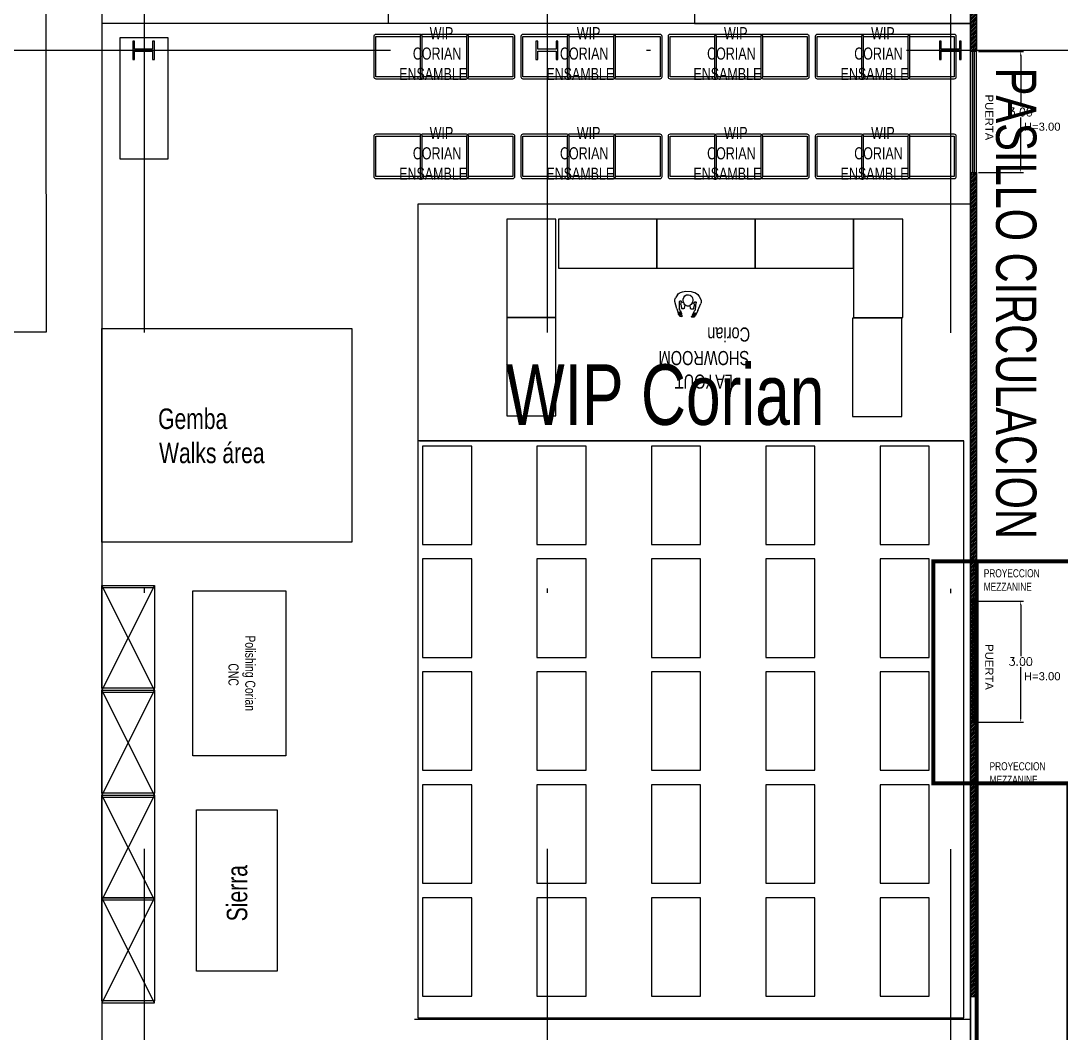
# Model space of a CAD drawing. Header units: millimetres. Extents: x 1263 to 3002, y 1308 to 2683.
# Drawn here: x 1638.27 to 1664.08, y 1383.45 to 1408.55 of the extents above; entities that cross this region are included whole.
import ezdxf
from ezdxf.lldxf.tags import DXFTag

# ---------------------------------------------------------------- set-up
doc = ezdxf.new("R2010")
doc.units = ezdxf.units.MM
doc.header["$PDMODE"] = 34
doc.linetypes.add('DASHDOT', pattern=[25.4, 12.7, -6.35, 0, -6.35])
doc.linetypes.add('DASHED2', pattern=[0.375, 0.25, -0.125])
for name, color, linetype in [('1- 2', 223, 'Continuous'), ('DIM GENERAL', 1, 'Continuous'), ('ejes', 140, 'DASHDOT'), ('LINEA LIMITE DE ZONIFICACION', 2, 'Continuous'), ('LINEA PROYECCION', 1, 'DASHED2')]:
    doc.layers.add(name, color=color, linetype=linetype)
doc.styles.add('ARRAY BASE$0$Standard', font='arial.ttf')
doc.styles.get("Standard").update_dxf_attribs({"font": 'arial.ttf'})
doc.styles.add('TEXTO GENERAL', font='swissc.ttf', dxfattribs={"width": 0.9, "height": 1})
doc.styles.add('TEXTOS', font='romans.shx')
tags = doc.linetypes.add('ARRAY BASE$0$CACHE', pattern=[0.24, 0.12, -0.12]).pattern_tags.tags
tags[6:7] = [DXFTag(74, 4), DXFTag(75, 0), DXFTag(340, '0'), DXFTag(46, 1.0), DXFTag(50, 0.0), DXFTag(44, 0.0), DXFTag(45, 0.0)]
tags[4:5] = [DXFTag(74, 4), DXFTag(75, 0), DXFTag(340, '0'), DXFTag(46, 1.0), DXFTag(50, 0.0), DXFTag(44, 0.0), DXFTag(45, 0.0)]
doc.dimstyles.new('DIM-75P', dxfattribs={"dimtxt": 0.3, "dimasz": 0.3, "dimexe": 0.0675, "dimexo": 0.0468, "dimgap": 0.0375, "dimtad": 0, "dimtih": 1, "dimtoh": 1, "dimzin": 0, "dimdsep": 46, "dimtxsty": 'TEXTOS', "dimcen": 0.3, "dimclrd": 1, "dimclre": 1, "dimclrt": 2, "dimadec": 0, "dimazin": 0, "dimtfac": 1, "dimtmove": 1, "dimatfit": 3, "dimldrblk": 'flecha', "dimfxl": 0.045, "dimtolj": 1, "dimtzin": 0, "dimlwd": -1, "dimlwe": -1, "dimarcsym": 0})
pattern_1 = [(45, (451.607445, 1314.403202), (-0.0224506403, 0.0224506403), [])]

# ---------------------------------------------------------------- blocks, each defined once
blk = doc.blocks.new('planta conjunto')
at = {"layer": '1- 2', "lineweight": 25}
for points in [[(100.79, 55.02), (100.34, 55.02), (100.34, 55.217), (100.3, 55.217), (100.3, 54.767), (100.34, 54.767), (100.34, 54.972), (100.79, 54.972), (100.79, 54.767), (100.837, 54.767), (100.837, 55.217), (100.79, 55.217), (100.79, 55.02)], [(100.79, 55.02), (100.34, 55.02), (100.34, 55.217), (100.3, 55.217), (100.3, 54.767), (100.34, 54.767), (100.34, 54.972), (100.79, 54.972), (100.79, 54.767), (100.837, 54.767), (100.837, 55.217), (100.79, 55.217), (100.79, 55.02)], [(110.798, 55.02), (110.348, 55.02), (110.348, 55.217), (110.3, 55.217), (110.3, 54.767), (110.348, 54.767), (110.348, 54.972), (110.798, 54.972), (110.798, 54.767), (110.845, 54.767), (110.845, 55.217), (110.798, 55.217), (110.798, 55.02)], [(110.798, 55.02), (110.348, 55.02), (110.348, 55.217), (110.3, 55.217), (110.3, 54.767), (110.348, 54.767), (110.348, 54.972), (110.798, 54.972), (110.798, 54.767), (110.845, 54.767), (110.845, 55.217), (110.798, 55.217), (110.798, 55.02)], [(120.806, 55.02), (120.356, 55.02), (120.356, 55.217), (120.308, 55.217), (120.308, 54.767), (120.356, 54.767), (120.356, 54.972), (120.806, 54.972), (120.806, 54.767), (120.845, 54.767), (120.845, 55.217), (120.806, 55.217), (120.806, 55.02)], [(120.806, 55.02), (120.356, 55.02), (120.356, 55.217), (120.308, 55.217), (120.308, 54.767), (120.356, 54.767), (120.356, 54.972), (120.806, 54.972), (120.806, 54.767), (120.845, 54.767), (120.845, 55.217), (120.806, 55.217), (120.806, 55.02)]]:
    blk.add_lwpolyline(points, dxfattribs=at)
at = {"layer": 'ejes'}
for p, q in [((100.578, 86.192), (100.578, 0.474)), ((110.578, 86.192), (110.578, 0.474)), ((120.586, 86.184), (120.586, 0.474)), ((-8.01, 54.992), (162.449, 54.992))]:
    blk.add_line(p, q, dxfattribs=at)
blk = doc.blocks.new('ARRAY BASE$0$Rack madera')
for p, q in [((0.002, 0.002), (0.002, 1.302)), ((0.002, 1.302), (0.052, 1.302)), ((2.602, 1.302), (0.002, 0.002)), ((0.002, 1.302), (2.602, 0.002)), ((2.552, 1.302), (0.052, 1.302)), ((0.052, 1.302), (0.052, 0.002)), ((2.552, 0.002), (2.552, 1.302)), ((2.602, 1.302), (2.552, 1.302)), ((2.602, 0.002), (2.602, 1.302)), ((0.052, 0.002), (0.002, 0.002)), ((0.052, 0.002), (2.552, 0.002)), ((2.552, 0.002), (2.602, 0.002))]:
    blk.add_line(p, q)
blk = doc.blocks.new('ARRAY BASE$0$CABINA PINTURA')
for p, q in [((1.277, -4.103), (1.277, -0.623)), ((6.459, -4.103), (6.459, -0.623)), ((11.557, -4.103), (11.557, -0.623)), ((16.358, -4.103), (23.535, -4.103))]:
    blk.add_line(p, q)
for points in [[(24.34, 0), (0, 0), (0, -6.847), (24.34, -6.847)], [(1.277, -0.623), (1.277, -4.103), (5.311, -4.103), (5.311, -0.623)], [(6.459, -0.623), (6.459, -4.103), (10.493, -4.103), (10.493, -0.623)], [(11.557, -0.623), (11.557, -4.103), (15.591, -4.103), (15.591, -0.623)], [(23.535, -4.103), (23.535, -0.623), (16.358, -0.623), (16.358, -4.103)], [(5.311, -3.403), (5.311, -2.838), (5.534, -2.838), (5.534, -3.403)], [(10.493, -3.403), (10.493, -2.838), (10.717, -2.838), (10.717, -3.403)], [(15.591, -3.403), (15.591, -2.838), (15.814, -2.838), (15.814, -3.403)], [(5.311, -4.103), (5.311, -3.603), (5.811, -3.603), (5.811, -4.103)], [(10.493, -4.103), (10.493, -3.603), (10.993, -3.603), (10.993, -4.103)], [(15.591, -4.103), (15.591, -3.603), (16.091, -3.603), (16.091, -4.103)], [(23.535, -4.103), (23.535, -3.603), (24.035, -3.603), (24.035, -4.103)], [(3.031, -4.366), (3.031, -5.846), (1.164, -5.846), (1.164, -4.366)], [(5.255, -4.366), (5.255, -5.846), (3.388, -5.846), (3.388, -4.366)], [(8.213, -4.366), (8.213, -5.846), (6.346, -5.846), (6.346, -4.366)], [(10.438, -4.366), (10.438, -5.846), (8.571, -5.846), (8.571, -4.366)], [(13.311, -4.366), (13.311, -5.846), (11.444, -5.846), (11.444, -4.366)], [(15.536, -4.366), (15.536, -5.846), (13.669, -5.846), (13.669, -4.366)], [(2.047, -5.765), (1.277, -5.765), (1.277, -4.472), (2.047, -4.472)], [(2.944, -5.765), (2.174, -5.765), (2.174, -4.472), (2.944, -4.472)], [(4.271, -5.765), (3.501, -5.765), (3.501, -4.472), (4.271, -4.472)], [(5.169, -5.765), (4.399, -5.765), (4.399, -4.472), (5.169, -4.472)], [(7.229, -5.765), (6.459, -5.765), (6.459, -4.472), (7.229, -4.472)], [(8.127, -5.765), (7.357, -5.765), (7.357, -4.472), (8.127, -4.472)], [(9.454, -5.765), (8.684, -5.765), (8.684, -4.472), (9.454, -4.472)], [(10.352, -5.765), (9.582, -5.765), (9.582, -4.472), (10.352, -4.472)], [(12.327, -5.765), (11.557, -5.765), (11.557, -4.472), (12.327, -4.472)], [(13.225, -5.765), (12.455, -5.765), (12.455, -4.472), (13.225, -4.472)], [(14.552, -5.765), (13.782, -5.765), (13.782, -4.472), (14.552, -4.472)], [(15.449, -5.765), (14.679, -5.765), (14.679, -4.472), (15.449, -4.472)], [(0, -6.847), (24.34, -6.847), (24.34, -14.438), (0, -14.438)], [(9.762, -7.796), (0.34, -7.796), (0.34, -6.952), (9.762, -6.952)], [(22.643, -7.784), (13.221, -7.784), (13.221, -6.941), (22.643, -6.941)], [(0.469, -11.394), (1.594, -11.394), (1.594, -9.144), (0.469, -9.144)], [(3.018, -11.394), (4.143, -11.394), (4.143, -9.144), (3.018, -9.144)], [(5.566, -11.394), (6.691, -11.394), (6.691, -9.144), (5.566, -9.144)], [(8.115, -11.394), (9.24, -11.394), (9.24, -9.144), (8.115, -9.144)], [(10.664, -11.394), (11.789, -11.394), (11.789, -9.144), (10.664, -9.144)], [(13.213, -11.394), (14.338, -11.394), (14.338, -9.144), (13.213, -9.144)], [(15.762, -11.394), (16.887, -11.394), (16.887, -9.144), (15.762, -9.144)], [(18.311, -11.394), (19.436, -11.394), (19.436, -9.144), (18.311, -9.144)], [(20.859, -11.394), (21.984, -11.394), (21.984, -9.144), (20.859, -9.144)]]:
    blk.add_lwpolyline(points, close=True)
at = {"style": 'TEXTO GENERAL'}
for s, width, gutter_width, insert, char_height, attachment_point, rotation in [('\\pxqc;CABIN\\P1', 2.52479, 12.5, (3.891, -1.082), 0.5, 1, 270), ('\\pxqc;CABIN\\P2', 2.86507, 12.5, (9.074, -1.082), 0.5, 1, 270), ('\\pxqc;CABIN\\P3', 3.00708, 12.5, (14.172, -1.082), 0.5, 1, 270), ('\\pxqc;CABIN\\P4', 3.03436, 12.5, (19.996, -1.222), 0.5, 1, 270), ('COTROL', 0.37702, 12.5, (5.478, -2.834), 0.1, 1, 270), ('COTROL', 0.37702, 12.5, (10.66, -2.834), 0.1, 1, 270), ('COTROL', 0.37702, 12.5, (15.758, -2.834), 0.1, 1, 270), ('\\pxqc;CART', 2.56497, 5.958, (1.728, -3.858), 0.1192, 1, 270), ('\\pxqc;CART', 2.56497, 5.958, (2.626, -3.858), 0.1192, 1, 270), ('\\pxqc;CART', 2.56497, 5.958, (3.953, -3.858), 0.1192, 1, 270), ('\\pxqc;CART', 2.56497, 5.958, (4.85, -3.858), 0.1192, 1, 270), ('\\pxqc;CART', 2.56497, 5.958, (6.911, -3.858), 0.1192, 1, 270), ('\\pxqc;CART', 2.56497, 5.958, (7.808, -3.858), 0.1192, 1, 270), ('\\pxqc;CART', 2.56497, 5.958, (9.135, -3.858), 0.1192, 1, 270), ('\\pxqc;CART', 2.56497, 5.958, (10.033, -3.858), 0.1192, 1, 270), ('\\pxqc;CART', 2.56497, 5.958, (12.008, -3.858), 0.1192, 1, 270), ('\\pxqc;CART', 2.56497, 5.958, (12.906, -3.858), 0.1192, 1, 270), ('\\pxqc;CART', 2.56497, 5.958, (14.233, -3.858), 0.1192, 1, 270), ('\\pxqc;CART', 2.56497, 5.958, (15.131, -3.858), 0.1192, 1, 270), ("\\pxqc;4' x 8'\\PTABLE", 189.1384, 60, (1.031, -10.269), 0.21094, 5, 90), ("\\pxqc;4' x 8'\\PTABLE", 189.1384, 60, (3.58, -10.269), 0.21094, 5, 90), ("\\pxqc;4' x 8'\\PTABLE", 189.1384, 60, (6.129, -10.269), 0.21094, 5, 90), ("\\pxqc;4' x 8'\\PTABLE", 189.1384, 60, (8.678, -10.269), 0.21094, 5, 90), ("\\pxqc;4' x 8'\\PTABLE", 189.1384, 60, (11.227, -10.269), 0.21094, 5, 90), ("\\pxqc;4' x 8'\\PTABLE", 189.1384, 60, (13.775, -10.269), 0.21094, 5, 90), ("\\pxqc;4' x 8'\\PTABLE", 189.1384, 60, (16.324, -10.269), 0.21094, 5, 90), ("\\pxqc;4' x 8'\\PTABLE", 189.1384, 60, (18.873, -10.269), 0.21094, 5, 90), ("\\pxqc;4' x 8'\\PTABLE", 189.1384, 60, (21.422, -10.269), 0.21094, 5, 90)]:
    blk.add_mtext_dynamic_manual_height_columns(s, width=width, gutter_width=gutter_width, heights=[0], dxfattribs=dict(at, insert=insert, char_height=char_height, attachment_point=attachment_point, rotation=rotation))
at = {"char_height": 0.21094, "attachment_point": 5, "style": 'TEXTO GENERAL'}
for insert in [(5.051, -7.374), (17.932, -7.363)]:
    blk.add_mtext_dynamic_manual_height_columns('\\pxqc;BLOWER / VENTILATION', width=284.7754, gutter_width=60, heights=[0], dxfattribs=dict(at, insert=insert))
blk = doc.blocks.new('ARRAY BASE$0$BLK90')
at = {"linetype": 'ARRAY BASE$0$CACHE'}
for p, q in [((-170.737534, -30.518141), (-174.014435, -31.846794)), ((-171.971207, -43.11137), (-173.23233, -41.265236)), ((-170.165298, -42.379147), (-170.535599, -40.236107)), ((-166.303116, -40.813187), (-167.471375, -39.103008)), ((-164.715164, -40.473137), (-165.873596, -40.942833)), ((-164.739517, -37.821743), (-165.801132, -36.058189)), ((-165.055527, -35.353413), (-164.82962, -35.431377)), ((-164.739517, -37.821743), (-164.497208, -40.080963)), ((-163.164398, -39.776585), (-164.572159, -35.786911)), ((-163.260498, -41.262123), (-163.412186, -43.694824)), ((-163.260498, -41.262123), (-162.991013, -40.190163)), ((-162.991013, -40.190163), (-163.164398, -39.776585)), ((-161.377762, -39.721272), (-161.666, -34.771053)), ((-161.377762, -39.721272), (-161.350113, -43.488953)), ((-174.32193, -44.969616), (-171.71785, -47.692654)), ((-171.897736, -44.764175), (-172.837677, -44.182594)), ((-171.29158, -47.103867), (-172.075592, -46.284042)), ((-171.897736, -44.764175), (-170.094681, -46.404308)), ((-170.323425, -47.081726), (-171.81723, -46.036961)), ((-171.66568, -47.730412), (-170.43042, -48.320324)), ((-171.541672, -43.241016), (-170.38324, -42.771317)), ((-170.332184, -47.574886), (-171.239426, -47.141628)), ((-170.32077, -48.33477), (-169.222961, -48.131046)), ((-169.353409, -47.428047), (-170.222549, -47.589333)), ((-163.231171, -44.945724), (-162.495132, -44.456177)), ((-161.905502, -44.92271), (-162.835205, -45.541065)), ((-162.776245, -44.021645), (-162.43187, -42.231571)), ((-162.426514, -44.369453), (-162.077194, -43.426704)), ((-162.066055, -43.363285), (-162.074387, -42.228951)), ((-161.361252, -43.552372), (-161.836884, -44.835987))]:
    blk.add_line(p, q, dxfattribs=at)
for centre, radius, start, end in [((-170.361038, -36.152016), 3.2175, 22.074953, 202.066254), ((-166.679947, -33.464012), 3.2175, 50.33379, 77.732773), ((-164.878052, -34.958088), 3.2175, 3.337429, 50.339516), ((-167.815094, -35.11974), 5.964749, 202.067978, 218.962311), ((-173.423462, -28.599037), 10.806423, 270.88028, 277.35482), ((-168.911682, -36.006607), 4.554427, 218.966507, 238.321701), ((-169.468704, -36.909218), 3.493774, 238.320335, 262.607529), ((-169.610596, -38.002861), 2.390964, 262.608047, 321.532711), ((-170.47406, -37.316853), 3.493774, 321.532944, 345.819852), ((-172.906967, -37.184288), 5.964749, 5.173717, 22.067799), ((-171.502396, -37.057045), 4.554427, 345.822811, 5.178623), ((-173.423462, -28.599037), 10.806423, 306.786201, 313.260727), ((-166.007919, -40.61153), 0.3575, 214.364944, 292.066399), ((-166.507584, -35.948009), 0.715, 313.257309, 357.717644), ((-165.139313, -36.002377), 0.654351, 82.637466, 177.74144), ((-165.252029, -36.008255), 0.715, 18.013397, 53.771713), ((-164.849487, -40.141834), 0.3575, 292.071602, 9.8103), ((-171.948471, -46.158348), 0.178774, 42.715103, 224.725555), ((-171.675995, -42.909714), 0.3575, 214.301971, 292.075951), ((-171.588654, -47.569111), 0.17875, 223.721497, 244.473404), ((-171.162399, -46.980324), 0.17875, 223.774597, 244.512856), ((-170.517578, -42.440014), 0.3575, 292.065025, 9.763803), ((-170.255157, -47.413586), 0.17875, 244.542496, 280.522301), ((-170.273239, -46.721344), 0.363864, 262.06086, 60.628738), ((-169.391647, -47.798748), 0.372667, 296.914612, 84.110321), ((-163.063248, -43.797977), 0.363864, 163.560379, 322.049141), ((-162.945572, -45.18512), 0.372667, 140.013275, 287.227173), ((-162.594131, -44.307346), 0.17875, 303.64399, 339.708792), ((-162.253143, -42.227283), 0.178774, 359.550647, 181.289337), ((-162.244812, -43.364597), 0.17875, 339.717196, 0.478137), ((-162.004486, -44.773876), 0.17875, 303.623253, 339.655222), ((-161.52887, -43.490265), 0.17875, 339.691084, 0.447206), ((-170.353394, -48.159023), 0.17875, 244.449814, 280.509796)]:
    blk.add_arc(centre, radius, start, end, dxfattribs=at)
blk = doc.blocks.new('ARRAY BASE$0$BLK91')
at = {"linetype": 'ARRAY BASE$0$CACHE'}
for p, q in [((-164.626251, -30.987196), (-162.824356, -32.48127)), ((-178.073395, -36.43948), (-178.325958, -38.766552)), ((-174.32193, -44.969616), (-177.562561, -41.21648)), ((-174.724579, -39.273827), (-174.832397, -39.48711)), ((-173.001266, -43.765041), (-174.769547, -39.921551)), ((-173.23233, -41.265236), (-173.698685, -39.260338)), ((-172.837677, -44.182594), (-173.001266, -43.765041))]:
    blk.add_line(p, q, dxfattribs=at)
for centre, radius, start, end in [((-169.745422, -40.193554), 9.375121, 117.08773, 146.407135), ((-167.988174, -39.481064), 9.375121, 77.734528, 107.0532), ((-175.127243, -39.113728), 3.2175, 173.80069, 220.804153), ((-174.87468, -36.786652), 3.2175, 146.405884, 173.803436), ((-174.127502, -39.606911), 0.715, 170.33783, 206.090286), ((-174.212494, -39.68119), 0.654351, 46.433598, 141.485168), ((-173.268448, -38.68927), 0.715, 226.416946, 270.880272)]:
    blk.add_arc(centre, radius, start, end, dxfattribs=at)
blk = doc.blocks.new('ARRAY BASE$0$BLK89')
for name in ['ARRAY BASE$0$BLK91', 'ARRAY BASE$0$BLK90']:
    blk.add_blockref(name, (0, 0))
blk = doc.blocks.new('*D52')
at = {"layer": 'Defpoints', "color": 0, "ltscale": 0.01, "transparency": 16777216}
for p in [(1.5, 1.243), (-1.5, 0.15), (1.5, 0.15)]:
    blk.add_point(p, dxfattribs=at)
at = {"layer": 'DIM GENERAL', "color": 1, "ltscale": 0.01, "transparency": 16777216}
for p, q in [((-1.5, 0.197), (-1.5, 1.31)), ((1.5, 0.197), (1.5, 1.31)), ((-1.4, 1.243), (-0.138, 1.243)), ((1.4, 1.243), (0.137, 1.243))]:
    blk.add_line(p, q, dxfattribs=at)
for points in [[(-1.4, 1.226), (-1.4, 1.26), (-1.5, 1.243)], [(1.4, 1.226), (1.4, 1.26), (1.5, 1.243)]]:
    blk.add_solid(points, dxfattribs=at)
at = {"layer": 'DIM GENERAL', "color": 2, "ltscale": 0.01, "transparency": 16777216, "insert": (0, 1.243), "char_height": 0.2, "attachment_point": 5, "rotation": 90, "style": 'TEXTOS'}
blk.add_mtext('\\A1;3.00', dxfattribs=at)
blk = doc.blocks.new('flecha')
at = {"ltscale": 6}
for points in [[(-0.021, 0.03), (-0.106, 0.13), (-0.124, 0.055), (-0.124, 0.212)], [(-0.021, -0.03), (-0.106, -0.13), (-0.124, -0.055), (-0.124, -0.212)]]:
    blk.add_hatch(color=256, dxfattribs=at).paths.add_polyline_path(points)
for p, q in [((0.009, -0.017), (-0.137, 0.242)), ((0.009, 0.017), (-0.137, -0.242)), ((-0.127, 0.244), (-0.127, 0.025)), ((-0.127, 0.025), (-0.104, 0.122)), ((0, 0), (-0.104, 0.122)), ((0, 0), (-0.104, -0.122)), ((-0.127, -0.025), (-0.127, -0.244)), ((-0.127, -0.025), (-0.104, -0.122))]:
    blk.add_line(p, q, dxfattribs=at)
for points in [[(-0.021, 0.03), (-0.106, 0.13), (-0.124, 0.055), (-0.124, 0.212)], [(-0.021, -0.03), (-0.106, -0.13), (-0.124, -0.055), (-0.124, -0.212)]]:
    blk.add_lwpolyline(points, close=True, dxfattribs=at)
blk = doc.blocks.new('ARRAY BASE$0$PUERTA TRANSICION')
at = {"color": 1}
for points in [[(-1.5, 0), (1.5, 0), (1.5, 0.15), (-1.5, 0.15)], [(1.5, 0.05), (1.5, 0.1), (-1.5, 0.1), (-1.5, 0.05)]]:
    blk.add_lwpolyline(points, close=True, dxfattribs=at)
at = {"color": 2, "ltscale": 0.01, "insert": (0.263, 1.323), "char_height": 0.2, "attachment_point": 1, "rotation": 90}
blk.add_mtext_dynamic_manual_height_columns('H=3.00', width=0.44515, gutter_width=12.5, heights=[0], dxfattribs=at)
at = {"insert": (-0.529, 0.563), "char_height": 0.2, "attachment_point": 1, "style": 'ARRAY BASE$0$Standard'}
blk.add_mtext_dynamic_manual_height_columns('\\pxqc;PUERTA', width=1.32555, gutter_width=13.918, heights=[0.278], dxfattribs=at)
at = {"layer": 'DIM GENERAL', "ltscale": 0.01}
dim = blk.add_linear_dim(base=(1.5, 1.243), p1=(-1.5, 0.15), p2=(1.5, 0.15), angle=180, dimstyle='DIM-75P', dxfattribs=at)
dim.commit()
dim.dimension.update_dxf_attribs({"geometry": '*D52', "text_midpoint": (0, 1.243)})

msp = doc.modelspace()

# ---------------------------------------------------------------- hatches: boundary and pattern name
at = {"ltscale": 0.01}
h = msp.add_hatch(dxfattribs=at)
h.set_pattern_fill('ANSI31', color=1, scale=0.01)
h.set_pattern_definition(pattern_1)
h.paths.add_polyline_path([(1661.98059, 1407.79255), (1661.83059, 1407.79255), (1661.83059, 1432.63428), (1661.98059, 1432.63428)])
h = msp.add_hatch(dxfattribs=at)
h.set_pattern_fill('ANSI31', color=1, scale=0.01)
h.set_pattern_definition(pattern_1)
h.paths.add_polyline_path([(1661.98059, 1384.35022), (1661.83059, 1384.35022), (1661.83059, 1404.79255), (1661.98059, 1404.79255)])

# ---------------------------------------------------------------- linework, layer by layer
for p, q in [((1661.83059, 1432.83175), (1661.83059, 1353.02923)), ((1661.83059, 1432.83175), (1661.83059, 1353.02923)), ((1640.28213, 1426.18838), (1640.28213, 1371.18175)), ((1661.83059, 1404.00467), (1661.83059, 1408.49176))]:
    msp.add_line(p, q)
for points in [[(1601.83059, 1352.83175), (1661.83062, 1352.83175), (1661.83062, 1432.83175), (1601.83059, 1432.83175)], [(1661.83059, 1408.49176), (1640.28213, 1408.49176), (1640.28213, 1371.18175), (1661.83059, 1371.18175)], [(1641.92883, 1408.13166), (1640.72883, 1408.13166), (1640.72883, 1405.13166), (1641.92883, 1405.13166)], [(1648.17584, 1408.16685), (1648.17584, 1407.16685), (1647.07584, 1407.16685), (1647.07584, 1408.16685)], [(1649.32584, 1408.16685), (1649.32584, 1407.16685), (1648.22584, 1407.16685), (1648.22584, 1408.16685)], [(1650.47584, 1408.16685), (1650.47584, 1407.16685), (1649.37584, 1407.16685), (1649.37584, 1408.16685)], [(1651.82584, 1408.16685), (1651.82584, 1407.16685), (1650.72584, 1407.16685), (1650.72584, 1408.16685)], [(1652.97584, 1408.16685), (1652.97584, 1407.16685), (1651.87584, 1407.16685), (1651.87584, 1408.16685)], [(1654.12584, 1408.16685), (1654.12584, 1407.16685), (1653.02584, 1407.16685), (1653.02584, 1408.16685)], [(1655.47584, 1408.16685), (1655.47584, 1407.16685), (1654.37584, 1407.16685), (1654.37584, 1408.16685)], [(1656.62584, 1408.16685), (1656.62584, 1407.16685), (1655.52584, 1407.16685), (1655.52584, 1408.16685)], [(1657.77584, 1408.16685), (1657.77584, 1407.16685), (1656.67584, 1407.16685), (1656.67584, 1408.16685)], [(1659.12584, 1408.16685), (1659.12584, 1407.16685), (1658.02584, 1407.16685), (1658.02584, 1408.16685)], [(1660.27584, 1408.16685), (1660.27584, 1407.16685), (1659.17584, 1407.16685), (1659.17584, 1408.16685)], [(1661.42584, 1408.16685), (1661.42584, 1407.16685), (1660.32584, 1407.16685), (1660.32584, 1408.16685)], [(1648.17584, 1405.69329), (1648.17584, 1404.69329), (1647.07584, 1404.69329), (1647.07584, 1405.69329)], [(1649.32584, 1405.69329), (1649.32584, 1404.69329), (1648.22584, 1404.69329), (1648.22584, 1405.69329)], [(1650.47584, 1405.69329), (1650.47584, 1404.69329), (1649.37584, 1404.69329), (1649.37584, 1405.69329)], [(1651.82584, 1405.69329), (1651.82584, 1404.69329), (1650.72584, 1404.69329), (1650.72584, 1405.69329)], [(1652.97584, 1405.69329), (1652.97584, 1404.69329), (1651.87584, 1404.69329), (1651.87584, 1405.69329)], [(1654.12584, 1405.69329), (1654.12584, 1404.69329), (1653.02584, 1404.69329), (1653.02584, 1405.69329)], [(1655.47584, 1405.69329), (1655.47584, 1404.69329), (1654.37584, 1404.69329), (1654.37584, 1405.69329)], [(1656.62584, 1405.69329), (1656.62584, 1404.69329), (1655.52584, 1404.69329), (1655.52584, 1405.69329)], [(1657.77584, 1405.69329), (1657.77584, 1404.69329), (1656.67584, 1404.69329), (1656.67584, 1405.69329)], [(1659.12584, 1405.69329), (1659.12584, 1404.69329), (1658.02584, 1404.69329), (1658.02584, 1405.69329)], [(1660.27584, 1405.69329), (1660.27584, 1404.69329), (1659.17584, 1404.69329), (1659.17584, 1405.69329)], [(1661.42584, 1405.69329), (1661.42584, 1404.69329), (1660.32584, 1404.69329), (1660.32584, 1405.69329)], [(1650.325, 1401.19657), (1651.545, 1401.19657), (1651.545, 1403.63657), (1650.325, 1403.63657)], [(1651.60615, 1403.63927), (1651.60615, 1402.41927), (1654.04615, 1402.41927), (1654.04615, 1403.63927)], [(1654.04615, 1403.63927), (1654.04615, 1402.41927), (1656.48615, 1402.41927), (1656.48615, 1403.63927)], [(1656.48615, 1403.63927), (1656.48615, 1402.41927), (1658.92615, 1402.41927), (1658.92615, 1403.63927)], [(1658.92615, 1401.19927), (1660.14615, 1401.19927), (1660.14615, 1403.63927), (1658.92615, 1403.63927)], [(1650.325, 1398.75657), (1651.545, 1398.75657), (1651.545, 1401.19657), (1650.325, 1401.19657)], [(1658.90327, 1398.74392), (1660.12327, 1398.74392), (1660.12327, 1401.18392), (1658.90327, 1401.18392)], [(1640.28213, 1400.92318), (1646.48366, 1400.92318), (1646.48366, 1395.62624), (1640.28213, 1395.62624)], [(1648.11775, 1383.82977), (1661.66565, 1383.82977), (1661.66565, 1398.14153), (1648.11775, 1398.14153)], [(1649.45603, 1398.00911), (1648.23603, 1398.00911), (1648.23603, 1395.56911), (1649.45603, 1395.56911)], [(1652.29361, 1398.00911), (1651.07361, 1398.00911), (1651.07361, 1395.56911), (1652.29361, 1395.56911)], [(1655.13118, 1398.00911), (1653.91118, 1398.00911), (1653.91118, 1395.56911), (1655.13118, 1395.56911)], [(1657.96875, 1398.00911), (1656.74875, 1398.00911), (1656.74875, 1395.56911), (1657.96875, 1395.56911)], [(1660.80632, 1398.00911), (1659.58632, 1398.00911), (1659.58632, 1395.56911), (1660.80632, 1395.56911)], [(1649.45603, 1395.20911), (1648.23603, 1395.20911), (1648.23603, 1392.76911), (1649.45603, 1392.76911)], [(1652.29361, 1395.20911), (1651.07361, 1395.20911), (1651.07361, 1392.76911), (1652.29361, 1392.76911)], [(1655.13118, 1395.20911), (1653.91118, 1395.20911), (1653.91118, 1392.76911), (1655.13118, 1392.76911)], [(1657.96875, 1395.20911), (1656.74875, 1395.20911), (1656.74875, 1392.76911), (1657.96875, 1392.76911)], [(1660.80632, 1395.20911), (1659.58632, 1395.20911), (1659.58632, 1392.76911), (1660.80632, 1392.76911)], [(1644.84758, 1390.32893), (1642.53658, 1390.32893), (1642.53658, 1394.41793), (1644.84758, 1394.41793)], [(1649.45603, 1392.40911), (1648.23603, 1392.40911), (1648.23603, 1389.96911), (1649.45603, 1389.96911)], [(1652.29361, 1392.40911), (1651.07361, 1392.40911), (1651.07361, 1389.96911), (1652.29361, 1389.96911)], [(1655.13118, 1392.40911), (1653.91118, 1392.40911), (1653.91118, 1389.96911), (1655.13118, 1389.96911)], [(1657.96875, 1392.40911), (1656.74875, 1392.40911), (1656.74875, 1389.96911), (1657.96875, 1389.96911)], [(1660.80632, 1392.40911), (1659.58632, 1392.40911), (1659.58632, 1389.96911), (1660.80632, 1389.96911)], [(1649.45603, 1389.60911), (1648.23603, 1389.60911), (1648.23603, 1387.16911), (1649.45603, 1387.16911)], [(1652.29361, 1389.60911), (1651.07361, 1389.60911), (1651.07361, 1387.16911), (1652.29361, 1387.16911)], [(1655.13118, 1389.60911), (1653.91118, 1389.60911), (1653.91118, 1387.16911), (1655.13118, 1387.16911)], [(1657.96875, 1389.60911), (1656.74875, 1389.60911), (1656.74875, 1387.16911), (1657.96875, 1387.16911)], [(1660.80632, 1389.60911), (1659.58632, 1389.60911), (1659.58632, 1387.16911), (1660.80632, 1387.16911)], [(1642.63072, 1384.99125), (1642.63072, 1388.99285), (1644.62906, 1388.99285), (1644.62906, 1384.99125)], [(1649.45603, 1386.80911), (1648.23603, 1386.80911), (1648.23603, 1384.36911), (1649.45603, 1384.36911)], [(1652.29361, 1386.80911), (1651.07361, 1386.80911), (1651.07361, 1384.36911), (1652.29361, 1384.36911)], [(1655.13118, 1386.80911), (1653.91118, 1386.80911), (1653.91118, 1384.36911), (1655.13118, 1384.36911)], [(1657.96875, 1386.80911), (1656.74875, 1386.80911), (1656.74875, 1384.36911), (1657.96875, 1384.36911)], [(1660.80632, 1386.80911), (1659.58632, 1386.80911), (1659.58632, 1384.36911), (1660.80632, 1384.36911)]]:
    msp.add_lwpolyline(points, close=True)
for points in [[(1661.98059, 1407.79255), (1661.83059, 1407.79255), (1661.83059, 1432.63428), (1661.98059, 1432.63428)], [(1661.98059, 1384.35022), (1661.83059, 1384.35022), (1661.83059, 1404.79255), (1661.98059, 1404.79255)]]:
    msp.add_lwpolyline(points, close=True, dxfattribs=at)
for points in [[(1633.2896, 1400.84492), (1638.90288, 1400.84492), (1638.89116, 1414.52656), (1633.27788, 1414.53828), (1633.27788, 1400.8332)], [(1648.03445, 1383.79885), (1661.83059, 1383.79885), (1661.83059, 1404.00467), (1648.11775, 1404.00467), (1648.11775, 1383.82977)], [(1648.16304, 1398.14153), (1661.66565, 1398.14153)]]:
    msp.add_lwpolyline(points)
for points in [[(1647.07584, 1407.11685), (1648.17584, 1407.11685, 0.41421356), (1648.22584, 1407.16685), (1648.22584, 1408.16685, 0.41421356), (1648.17584, 1408.21685), (1647.07584, 1408.21685, 0.41421356), (1647.02584, 1408.16685), (1647.02584, 1407.16685, 0.41421356)], [(1648.22584, 1407.11685), (1649.32584, 1407.11685, 0.41421356), (1649.37584, 1407.16685), (1649.37584, 1408.16685, 0.41421356), (1649.32584, 1408.21685), (1648.22584, 1408.21685, 0.41421356), (1648.17584, 1408.16685), (1648.17584, 1407.16685, 0.41421356)], [(1649.37584, 1407.11685), (1650.47584, 1407.11685, 0.41421356), (1650.52584, 1407.16685), (1650.52584, 1408.16685, 0.41421356), (1650.47584, 1408.21685), (1649.37584, 1408.21685, 0.41421356), (1649.32584, 1408.16685), (1649.32584, 1407.16685, 0.41421356)], [(1650.72584, 1407.11685), (1651.82584, 1407.11685, 0.41421356), (1651.87584, 1407.16685), (1651.87584, 1408.16685, 0.41421356), (1651.82584, 1408.21685), (1650.72584, 1408.21685, 0.41421356), (1650.67584, 1408.16685), (1650.67584, 1407.16685, 0.41421356)], [(1651.87584, 1407.11685), (1652.97584, 1407.11685, 0.41421356), (1653.02584, 1407.16685), (1653.02584, 1408.16685, 0.41421356), (1652.97584, 1408.21685), (1651.87584, 1408.21685, 0.41421356), (1651.82584, 1408.16685), (1651.82584, 1407.16685, 0.41421356)], [(1653.02584, 1407.11685), (1654.12584, 1407.11685, 0.41421356), (1654.17584, 1407.16685), (1654.17584, 1408.16685, 0.41421356), (1654.12584, 1408.21685), (1653.02584, 1408.21685, 0.41421356), (1652.97584, 1408.16685), (1652.97584, 1407.16685, 0.41421356)], [(1654.37584, 1407.11685), (1655.47584, 1407.11685, 0.41421356), (1655.52584, 1407.16685), (1655.52584, 1408.16685, 0.41421356), (1655.47584, 1408.21685), (1654.37584, 1408.21685, 0.41421356), (1654.32584, 1408.16685), (1654.32584, 1407.16685, 0.41421356)], [(1655.52584, 1407.11685), (1656.62584, 1407.11685, 0.41421356), (1656.67584, 1407.16685), (1656.67584, 1408.16685, 0.41421356), (1656.62584, 1408.21685), (1655.52584, 1408.21685, 0.41421356), (1655.47584, 1408.16685), (1655.47584, 1407.16685, 0.41421356)], [(1656.67584, 1407.11685), (1657.77584, 1407.11685, 0.41421356), (1657.82584, 1407.16685), (1657.82584, 1408.16685, 0.41421356), (1657.77584, 1408.21685), (1656.67584, 1408.21685, 0.41421356), (1656.62584, 1408.16685), (1656.62584, 1407.16685, 0.41421356)], [(1658.02584, 1407.11685), (1659.12584, 1407.11685, 0.41421356), (1659.17584, 1407.16685), (1659.17584, 1408.16685, 0.41421356), (1659.12584, 1408.21685), (1658.02584, 1408.21685, 0.41421356), (1657.97584, 1408.16685), (1657.97584, 1407.16685, 0.41421356)], [(1659.17584, 1407.11685), (1660.27584, 1407.11685, 0.41421356), (1660.32584, 1407.16685), (1660.32584, 1408.16685, 0.41421356), (1660.27584, 1408.21685), (1659.17584, 1408.21685, 0.41421356), (1659.12584, 1408.16685), (1659.12584, 1407.16685, 0.41421356)], [(1660.32584, 1407.11685), (1661.42584, 1407.11685, 0.41421356), (1661.47584, 1407.16685), (1661.47584, 1408.16685, 0.41421356), (1661.42584, 1408.21685), (1660.32584, 1408.21685, 0.41421356), (1660.27584, 1408.16685), (1660.27584, 1407.16685, 0.41421356)], [(1647.07584, 1404.64329), (1648.17584, 1404.64329, 0.41421356), (1648.22584, 1404.69329), (1648.22584, 1405.69329, 0.41421356), (1648.17584, 1405.74329), (1647.07584, 1405.74329, 0.41421356), (1647.02584, 1405.69329), (1647.02584, 1404.69329, 0.41421356)], [(1648.22584, 1404.64329), (1649.32584, 1404.64329, 0.41421356), (1649.37584, 1404.69329), (1649.37584, 1405.69329, 0.41421356), (1649.32584, 1405.74329), (1648.22584, 1405.74329, 0.41421356), (1648.17584, 1405.69329), (1648.17584, 1404.69329, 0.41421356)], [(1649.37584, 1404.64329), (1650.47584, 1404.64329, 0.41421356), (1650.52584, 1404.69329), (1650.52584, 1405.69329, 0.41421356), (1650.47584, 1405.74329), (1649.37584, 1405.74329, 0.41421356), (1649.32584, 1405.69329), (1649.32584, 1404.69329, 0.41421356)], [(1650.72584, 1404.64329), (1651.82584, 1404.64329, 0.41421356), (1651.87584, 1404.69329), (1651.87584, 1405.69329, 0.41421356), (1651.82584, 1405.74329), (1650.72584, 1405.74329, 0.41421356), (1650.67584, 1405.69329), (1650.67584, 1404.69329, 0.41421356)], [(1651.87584, 1404.64329), (1652.97584, 1404.64329, 0.41421356), (1653.02584, 1404.69329), (1653.02584, 1405.69329, 0.41421356), (1652.97584, 1405.74329), (1651.87584, 1405.74329, 0.41421356), (1651.82584, 1405.69329), (1651.82584, 1404.69329, 0.41421356)], [(1653.02584, 1404.64329), (1654.12584, 1404.64329, 0.41421356), (1654.17584, 1404.69329), (1654.17584, 1405.69329, 0.41421356), (1654.12584, 1405.74329), (1653.02584, 1405.74329, 0.41421356), (1652.97584, 1405.69329), (1652.97584, 1404.69329, 0.41421356)], [(1654.37584, 1404.64329), (1655.47584, 1404.64329, 0.41421356), (1655.52584, 1404.69329), (1655.52584, 1405.69329, 0.41421356), (1655.47584, 1405.74329), (1654.37584, 1405.74329, 0.41421356), (1654.32584, 1405.69329), (1654.32584, 1404.69329, 0.41421356)], [(1655.52584, 1404.64329), (1656.62584, 1404.64329, 0.41421356), (1656.67584, 1404.69329), (1656.67584, 1405.69329, 0.41421356), (1656.62584, 1405.74329), (1655.52584, 1405.74329, 0.41421356), (1655.47584, 1405.69329), (1655.47584, 1404.69329, 0.41421356)], [(1656.67584, 1404.64329), (1657.77584, 1404.64329, 0.41421356), (1657.82584, 1404.69329), (1657.82584, 1405.69329, 0.41421356), (1657.77584, 1405.74329), (1656.67584, 1405.74329, 0.41421356), (1656.62584, 1405.69329), (1656.62584, 1404.69329, 0.41421356)], [(1658.02584, 1404.64329), (1659.12584, 1404.64329, 0.41421356), (1659.17584, 1404.69329), (1659.17584, 1405.69329, 0.41421356), (1659.12584, 1405.74329), (1658.02584, 1405.74329, 0.41421356), (1657.97584, 1405.69329), (1657.97584, 1404.69329, 0.41421356)], [(1659.17584, 1404.64329), (1660.27584, 1404.64329, 0.41421356), (1660.32584, 1404.69329), (1660.32584, 1405.69329, 0.41421356), (1660.27584, 1405.74329), (1659.17584, 1405.74329, 0.41421356), (1659.12584, 1405.69329), (1659.12584, 1404.69329, 0.41421356)], [(1660.32584, 1404.64329), (1661.42584, 1404.64329, 0.41421356), (1661.47584, 1404.69329), (1661.47584, 1405.69329, 0.41421356), (1661.42584, 1405.74329), (1660.32584, 1405.74329, 0.41421356), (1660.27584, 1405.69329), (1660.27584, 1404.69329, 0.41421356)]]:
    msp.add_lwpolyline(points, format="xyb", close=True)
at = {"layer": 'LINEA PROYECCION', "ltscale": 2, "const_width": 0.1}
msp.add_lwpolyline([(1640.43213, 1371.18175), (1640.43213, 1381.18175), (1661.98059, 1381.18175), (1661.98059, 1395.14913), (1667.30009, 1395.14913), (1667.30009, 1389.64913), (1664.25484, 1389.64913), (1664.25484, 1371.18175), (1640.43213, 1371.18175)], dxfattribs=at)
msp.add_lwpolyline([(1667.30009, 1389.64913), (1660.9096, 1389.64913), (1660.9096, 1395.14913), (1667.30009, 1395.14913)], close=True, dxfattribs=at)
at = {"layer": 'LINEA PROYECCION', "ltscale": 2}
msp.add_lwpolyline([(1660.9096, 1395.14913), (1661.98059, 1395.14913), (1661.98059, 1389.64913), (1660.9096, 1389.64913)], close=True, dxfattribs=at)

# ---------------------------------------------------------------- block references
msp.add_blockref('planta conjunto', (1540.74837, 1352.83175))
at = {"rotation": 270}
for name, p in [('ARRAY BASE$0$CABINA PINTURA', (1661.83062, 1432.83175)), ('ARRAY BASE$0$PUERTA TRANSICION', (1661.83059, 1406.29255)), ('ARRAY BASE$0$PUERTA TRANSICION', (1661.83059, 1392.66454))]:
    msp.add_blockref(name, p, dxfattribs=at)
at = {"extrusion": (0, 0, -1), "xscale": 0.03752000000000965, "yscale": 0.03752000000000965, "zscale": -0.03752000000004586, "rotation": 341.977039381479}
msp.add_blockref('ARRAY BASE$0$BLK89', (-1648.32308, 1400.95484, -0.00173), dxfattribs=at)
at = {"xscale": -1, "rotation": 270}
for p in [(1640.2803, 1391.9533), (1640.2803, 1389.35331), (1640.28029, 1386.75331), (1640.28029, 1384.20331)]:
    msp.add_blockref('ARRAY BASE$0$Rack madera', p, dxfattribs=at)

# ---------------------------------------------------------------- texts
at = {"style": 'TEXTO GENERAL', "width": 0.9}
for s, height, p in [('WIP', 0.3, (1648.41311, 1408.09756)), ('WIP', 0.3, (1652.06311, 1408.09756)), ('WIP', 0.3, (1655.71311, 1408.09756)), ('WIP', 0.3, (1659.36311, 1408.09756)), ('CORIAN', 0.3, (1647.99411, 1407.59223)), ('CORIAN', 0.3, (1651.64411, 1407.59223)), ('CORIAN', 0.3, (1655.29411, 1407.59223)), ('CORIAN', 0.3, (1658.94411, 1407.59223)), ('ENSAMBLE', 0.3, (1647.65574, 1407.08712)), ('ENSAMBLE', 0.3, (1651.30574, 1407.08712)), ('ENSAMBLE', 0.3, (1654.95574, 1407.08712)), ('ENSAMBLE', 0.3, (1658.60574, 1407.08712)), ('WIP', 0.3, (1648.41311, 1405.624)), ('WIP', 0.3, (1652.06311, 1405.624)), ('WIP', 0.3, (1655.71311, 1405.624)), ('WIP', 0.3, (1659.36311, 1405.624)), ('CORIAN', 0.3, (1647.99411, 1405.11868)), ('CORIAN', 0.3, (1651.64411, 1405.11868)), ('CORIAN', 0.3, (1655.29411, 1405.11868)), ('CORIAN', 0.3, (1658.94411, 1405.11868)), ('ENSAMBLE', 0.3, (1647.65574, 1404.61356)), ('ENSAMBLE', 0.3, (1651.30574, 1404.61356)), ('ENSAMBLE', 0.3, (1654.95574, 1404.61356)), ('ENSAMBLE', 0.3, (1658.60574, 1404.61356)), ('Gemba', 0.507328, (1641.67573, 1398.43331)), ('Walks área', 0.507328, (1641.69974, 1397.58579))]:
    msp.add_text(s, height=height, dxfattribs=at).set_placement(p)
msp.add_text('Sierra', height=0.507328, rotation=90, dxfattribs=at).set_placement((1643.88647, 1386.22467))
at = {"attachment_point": 1, "style": 'TEXTO GENERAL'}
for s, width, gutter_width, heights, insert, char_height, rotation in [('\\pxqc;LAYOUT SHOWROOM\\P\\pq*;Corian ', 2.2931763, 12.5, [2.29328], (1656.36084, 1399.43345), 0.35, 180), ('\\pxqc;Polishing Corian\\P CNC', 3.7524625, 0, [1.89809], (1644.08729, 1394.25319), 0.25, 270)]:
    msp.add_mtext_dynamic_manual_height_columns(s, width=width, gutter_width=gutter_width, heights=heights, dxfattribs=dict(at, insert=insert, char_height=char_height, rotation=rotation))
at = {"insert": (1650.30218, 1400.03541), "char_height": 2.5, "attachment_point": 1, "style": 'TEXTO GENERAL'}
msp.add_mtext_dynamic_manual_height_columns('{\\H0.6x;WIP Corian} ', width=17.7413808, gutter_width=12.5, heights=[0], dxfattribs=at)
at = {"layer": 'LINEA LIMITE DE ZONIFICACION', "ltscale": 0.01, "style": 'TEXTO GENERAL', "width": 0.9}
msp.add_text('PASILLO CIRCULACION', height=1, rotation=270, dxfattribs=at).set_placement((1662.4628, 1407.3917))
at = {"layer": 'LINEA PROYECCION', "ltscale": 2, "char_height": 0.2, "attachment_point": 1, "style": 'TEXTO GENERAL'}
for insert in [(1662.15729, 1394.95528), (1662.3018, 1390.16874)]:
    msp.add_mtext_dynamic_manual_height_columns('PROYECCION MEZZANINE', width=2.4102633, gutter_width=5, heights=[0], dxfattribs=dict(at, insert=insert))

doc.saveas('drawing.dxf')
